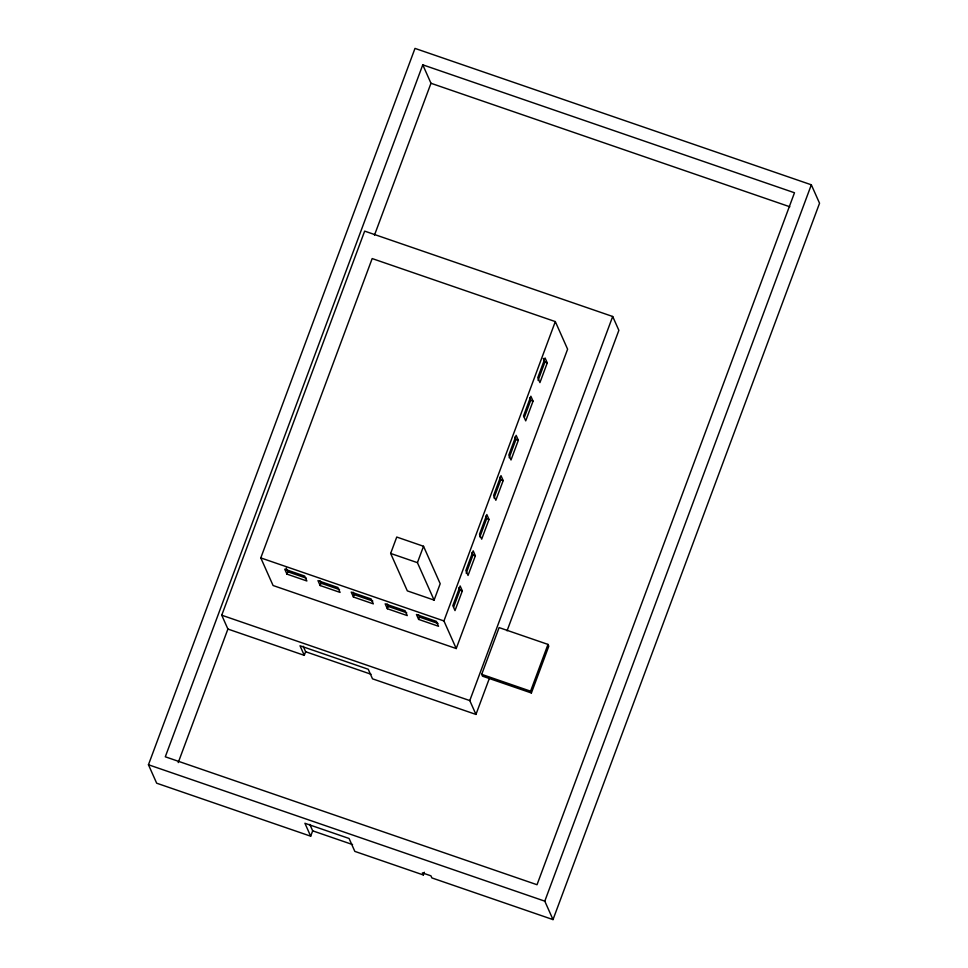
<?xml version="1.0" encoding="UTF-8"?>
<svg xmlns="http://www.w3.org/2000/svg" width="968" height="968" viewBox="0 0 968 968"><rect width="100%" height="100%" fill="white"/><g stroke="black" fill="none" stroke-linecap="round" stroke-linejoin="round"><path stroke-width="1.45" d="M148.455 764.756L414.994 48.4L811.329 184.803L819.545 203.244L553.006 919.6L431.873 877.915L430.954 875.834L422.399 872.894L423.319 874.963L354.832 851.392L349.085 838.482L304.92 823.272L310.68 836.195L156.671 783.197L148.455 764.756L544.79 901.16L553.006 919.6M422.774 64.832L165.298 756.795L537.022 884.728L794.486 192.765L422.774 64.832L430.978 83.272L374.483 235.127M178.221 762.59L227.903 629.055L221.745 615.212L364.658 231.122L612.696 316.488L618.867 330.33L507.063 630.809M260.791 557.907L372.172 258.565L555.317 321.594L567.611 349.194L456.231 648.548L273.085 585.519L260.791 557.907L443.937 620.948L456.231 648.548M286.952 574.121L284.761 569.208L304.678 576.069L306.856 580.969L286.952 574.121L287.811 571.785L286.177 568.107M320.154 585.543L317.976 580.643L337.88 587.491L340.07 592.404L320.154 585.543L321.025 583.208L319.936 580.764M227.903 629.055L304.279 655.348L305.634 651.73L303.19 646.261M353.417 597.014L351.227 592.114L371.143 598.962L373.321 603.863L353.417 597.014L354.288 594.679L353.199 592.222M390.649 553.442L396.747 537.046L423.524 546.267L440.198 583.716L434.1 600.099L407.322 590.879L390.649 553.442L417.426 562.662L434.1 600.099M387.345 608.739L385.167 603.838L405.072 610.687L407.262 615.6L387.345 608.739L388.216 606.404L387.127 603.959M310.68 836.195L312.676 830.834L309.796 824.373M417.426 562.662L423.524 546.267M418.636 619.411L416.446 614.511L436.362 621.359L438.54 626.272L418.636 619.411L419.495 617.076L418.406 614.632M443.937 620.948L555.317 321.594M494.007 498.036L500.819 479.729L499.73 477.284M453.689 606.96L459.981 590.069L458.892 587.612M466.201 573.225L473.013 554.93L471.924 552.474M479.85 536.95L486.662 518.642L485.573 516.198M509.168 457.743L515.98 439.436L514.891 436.991M524.414 417.22L530.694 400.329L529.605 397.872M538.099 380.388L544.911 362.08L543.278 358.402M503.178 480.539L495.846 500.262L493.656 495.35L501 475.639L503.178 480.539L500.819 479.729M462.341 590.879L455.008 610.59L452.818 605.678L460.151 585.967L462.341 590.879L459.981 590.069M475.373 555.741L468.04 575.452L465.85 570.539L473.183 550.828L475.373 555.741L473.013 554.93M518.34 440.259L511.007 459.969L508.817 455.057L516.15 435.346L518.34 440.259L515.98 439.436M489.021 519.453L481.689 539.164L479.499 534.263L486.844 514.553L489.021 519.453L486.662 518.642M533.053 401.139L525.721 420.85L523.531 415.95L530.875 396.239L533.053 401.139L530.694 400.329M547.271 362.891L539.938 382.602L537.76 377.701L545.093 357.991L547.271 362.891L544.911 362.08M304.279 655.348L300.019 645.777L368.251 669.263L372.511 678.834L475.954 714.432L469.782 700.578L612.696 316.488M481.701 674.357L499.101 627.591L547.997 644.41L548.795 646.225L531.396 692.991L482.5 676.172L481.701 674.357L530.585 691.188L531.396 692.991M475.954 714.432L489.663 677.576M423.319 874.963L424.335 872.253M530.585 691.188L547.997 644.41M544.79 901.16L811.329 184.803M430.978 83.272L789.827 206.777M287.811 571.785L306.299 578.15M321.025 583.208L339.514 589.572M354.288 594.679L372.777 601.043M419.495 617.076L437.984 623.44M388.216 606.404L406.705 612.768M221.745 615.212L469.782 700.578M305.634 651.73L371.01 674.236M312.676 830.834L352.558 844.556"/></g></svg>
